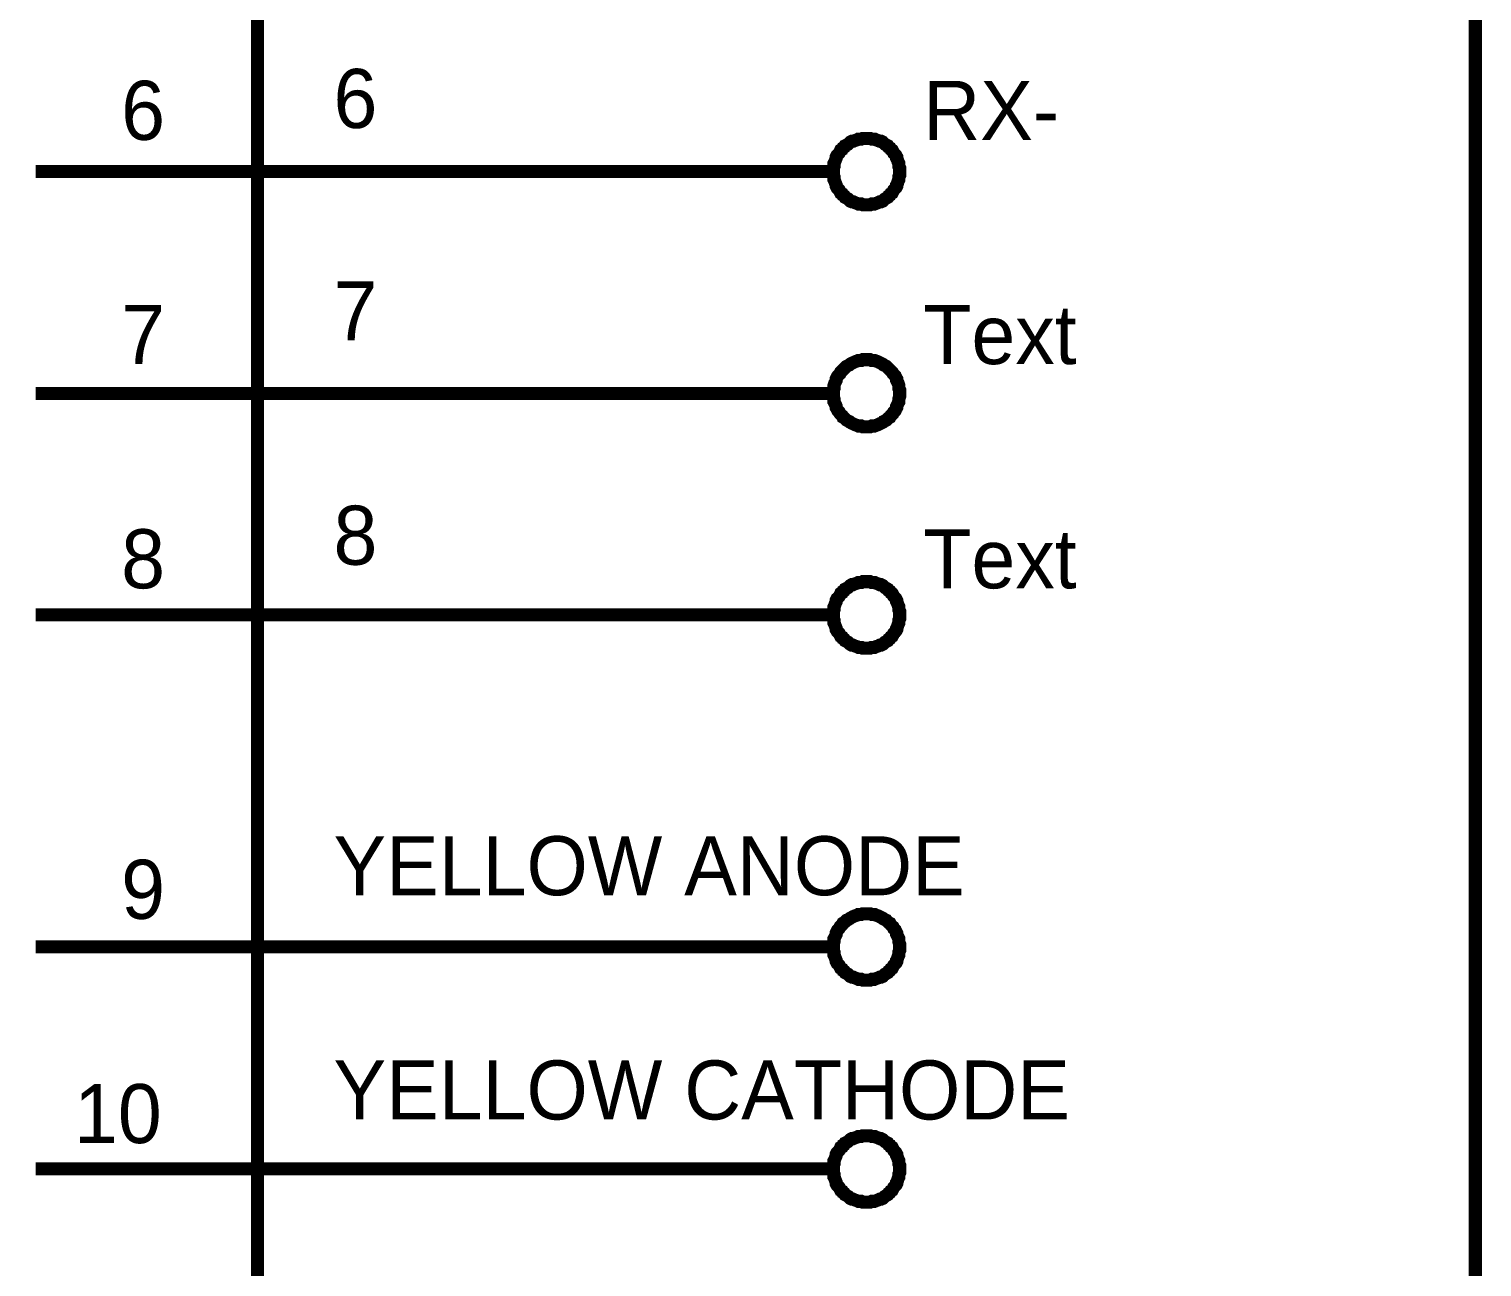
# Model space of a CAD drawing. Header units: inches. Extents: x 0 to 9.5, y -0.01 to 7.51.
# Drawn here: x 7.393 to 8.705, y 4.011 to 5.128 of the extents above; entities that cross this region are included whole.
import ezdxf

# ---------------------------------------------------------------- set-up
doc = ezdxf.new("R2010")
doc.units = ezdxf.units.IN
doc.header["$MEASUREMENT"] = 0
doc.layers.add('Sheet', color=255, linetype='Continuous')

msp = doc.modelspace()

# ---------------------------------------------------------------- linework, layer by layer
at = {"layer": 'Sheet'}
for points in [[(7.5996, 6.1996, 0.0118, 0.0118, 0), (8.6992, 6.1996, 0.0118, 0.0118, 0), (8.6992, 2.8997, 0.0118, 0.0118, 0), (7.5996, 2.8997, 0.0118, 0.0118, 0), (7.5996, 6.1996, 0.0118, 0.0118, 0)], [(7.5996, 6.1996, 0.0039, 0.0039, 0), (7.5996, 2.8997, 0.0039, 0.0039, 0), (8.6992, 2.8997, 0.0039, 0.0039, 0), (8.6992, 6.1996, 0.0039, 0.0039, 0), (7.5996, 6.1996, 0.0039, 0.0039, 0), (7.5996, 6.1996, 0.0039, 0.0039, 0)]]:
    msp.add_lwpolyline(points, format="xyseb", close=True, dxfattribs=at)
for points in [[(8.1195, 4.9998, 0.0118, 0.0118, 0), (8.1195, 5.0011, 0.0118, 0.0118, 0), (8.1195, 5.0031, 0.0118, 0.0118, 0), (8.1201, 5.0044, 0.0118, 0.0118, 0), (8.1201, 5.0058, 0.0118, 0.0118, 0), (8.1201, 5.0071, 0.0118, 0.0118, 0), (8.1208, 5.0084, 0.0118, 0.0118, 0), (8.1215, 5.0104, 0.0118, 0.0118, 0), (8.1221, 5.0118, 0.0118, 0.0118, 0), (8.1221, 5.0131, 0.0118, 0.0118, 0), (8.1228, 5.0144, 0.0118, 0.0118, 0), (8.1235, 5.0151, 0.0118, 0.0118, 0), (8.1248, 5.0164, 0.0118, 0.0118, 0), (8.1255, 5.0178, 0.0118, 0.0118, 0), (8.1261, 5.0191, 0.0118, 0.0118, 0), (8.1275, 5.0198, 0.0118, 0.0118, 0), (8.1281, 5.0211, 0.0118, 0.0118, 0), (8.1294, 5.0218, 0.0118, 0.0118, 0), (8.1301, 5.0231, 0.0118, 0.0118, 0), (8.1314, 5.0237, 0.0118, 0.0118, 0), (8.1328, 5.0244, 0.0118, 0.0118, 0), (8.1341, 5.0257, 0.0118, 0.0118, 0), (8.1348, 5.0264, 0.0118, 0.0118, 0), (8.1361, 5.0271, 0.0118, 0.0118, 0), (8.1374, 5.0271, 0.0118, 0.0118, 0), (8.1388, 5.0277, 0.0118, 0.0118, 0), (8.1408, 5.0284, 0.0118, 0.0118, 0), (8.1421, 5.0291, 0.0118, 0.0118, 0), (8.1434, 5.0291, 0.0118, 0.0118, 0), (8.1448, 5.0291, 0.0118, 0.0118, 0), (8.1461, 5.0297, 0.0118, 0.0118, 0), (8.1481, 5.0297, 0.0118, 0.0118, 0), (8.1494, 5.0297, 0.0118, 0.0118, 0)], [(8.1494, 5.0297, 0.0118, 0.0118, 0), (8.1494, 5.0297, 0.0118, 0.0118, 0)], [(8.1494, 5.0297, 0.0118, 0.0118, 0), (8.1507, 5.0297, 0.0118, 0.0118, 0), (8.1527, 5.0297, 0.0118, 0.0118, 0), (8.1541, 5.0291, 0.0118, 0.0118, 0), (8.1554, 5.0291, 0.0118, 0.0118, 0), (8.1567, 5.0291, 0.0118, 0.0118, 0), (8.1581, 5.0284, 0.0118, 0.0118, 0), (8.1601, 5.0277, 0.0118, 0.0118, 0), (8.1614, 5.0271, 0.0118, 0.0118, 0), (8.1627, 5.0271, 0.0118, 0.0118, 0), (8.1641, 5.0264, 0.0118, 0.0118, 0), (8.1647, 5.0257, 0.0118, 0.0118, 0), (8.1661, 5.0244, 0.0118, 0.0118, 0), (8.1674, 5.0237, 0.0118, 0.0118, 0), (8.1687, 5.0231, 0.0118, 0.0118, 0), (8.1694, 5.0218, 0.0118, 0.0118, 0), (8.1707, 5.0211, 0.0118, 0.0118, 0), (8.1714, 5.0198, 0.0118, 0.0118, 0), (8.1727, 5.0191, 0.0118, 0.0118, 0), (8.1734, 5.0178, 0.0118, 0.0118, 0), (8.174, 5.0164, 0.0118, 0.0118, 0), (8.1754, 5.0151, 0.0118, 0.0118, 0), (8.176, 5.0144, 0.0118, 0.0118, 0), (8.1767, 5.0131, 0.0118, 0.0118, 0), (8.1767, 5.0118, 0.0118, 0.0118, 0), (8.1774, 5.0104, 0.0118, 0.0118, 0), (8.178, 5.0084, 0.0118, 0.0118, 0), (8.1787, 5.0071, 0.0118, 0.0118, 0), (8.1787, 5.0058, 0.0118, 0.0118, 0), (8.1787, 5.0044, 0.0118, 0.0118, 0), (8.1794, 5.0031, 0.0118, 0.0118, 0), (8.1794, 5.0011, 0.0118, 0.0118, 0), (8.1794, 4.9998, 0.0118, 0.0118, 0)], [(7.5996, 4.9998, 0.0118, 0.0118, 0), (7.3992, 4.9998, 0.0118, 0.0118, 0)], [(8.1195, 4.9998, 0.0118, 0.0118, 0), (7.5996, 4.9998, 0.0118, 0.0118, 0)], [(8.1494, 4.9698, 0.0118, 0.0118, 0), (8.1481, 4.9698, 0.0118, 0.0118, 0), (8.1461, 4.9698, 0.0118, 0.0118, 0), (8.1448, 4.9705, 0.0118, 0.0118, 0), (8.1434, 4.9705, 0.0118, 0.0118, 0), (8.1421, 4.9705, 0.0118, 0.0118, 0), (8.1408, 4.9711, 0.0118, 0.0118, 0), (8.1388, 4.9718, 0.0118, 0.0118, 0), (8.1374, 4.9725, 0.0118, 0.0118, 0), (8.1361, 4.9725, 0.0118, 0.0118, 0), (8.1348, 4.9731, 0.0118, 0.0118, 0), (8.1341, 4.9738, 0.0118, 0.0118, 0), (8.1328, 4.9751, 0.0118, 0.0118, 0), (8.1314, 4.9758, 0.0118, 0.0118, 0), (8.1301, 4.9765, 0.0118, 0.0118, 0), (8.1294, 4.9778, 0.0118, 0.0118, 0), (8.1281, 4.9785, 0.0118, 0.0118, 0), (8.1275, 4.9798, 0.0118, 0.0118, 0), (8.1261, 4.9805, 0.0118, 0.0118, 0), (8.1255, 4.9818, 0.0118, 0.0118, 0), (8.1248, 4.9831, 0.0118, 0.0118, 0), (8.1235, 4.9845, 0.0118, 0.0118, 0), (8.1228, 4.9851, 0.0118, 0.0118, 0), (8.1221, 4.9865, 0.0118, 0.0118, 0), (8.1221, 4.9878, 0.0118, 0.0118, 0), (8.1215, 4.9891, 0.0118, 0.0118, 0), (8.1208, 4.9911, 0.0118, 0.0118, 0), (8.1201, 4.9925, 0.0118, 0.0118, 0), (8.1201, 4.9938, 0.0118, 0.0118, 0), (8.1201, 4.9951, 0.0118, 0.0118, 0), (8.1195, 4.9964, 0.0118, 0.0118, 0), (8.1195, 4.9984, 0.0118, 0.0118, 0), (8.1195, 4.9998, 0.0118, 0.0118, 0)], [(8.1195, 4.9998, 0.0118, 0.0118, 0), (8.1195, 4.9998, 0.0118, 0.0118, 0)], [(8.1794, 4.9998, 0.0118, 0.0118, 0), (8.1794, 4.9984, 0.0118, 0.0118, 0), (8.1794, 4.9964, 0.0118, 0.0118, 0), (8.1787, 4.9951, 0.0118, 0.0118, 0), (8.1787, 4.9938, 0.0118, 0.0118, 0), (8.1787, 4.9925, 0.0118, 0.0118, 0), (8.178, 4.9911, 0.0118, 0.0118, 0), (8.1774, 4.9891, 0.0118, 0.0118, 0), (8.1767, 4.9878, 0.0118, 0.0118, 0), (8.1767, 4.9865, 0.0118, 0.0118, 0), (8.176, 4.9851, 0.0118, 0.0118, 0), (8.1754, 4.9845, 0.0118, 0.0118, 0), (8.174, 4.9831, 0.0118, 0.0118, 0), (8.1734, 4.9818, 0.0118, 0.0118, 0), (8.1727, 4.9805, 0.0118, 0.0118, 0), (8.1714, 4.9798, 0.0118, 0.0118, 0), (8.1707, 4.9785, 0.0118, 0.0118, 0), (8.1694, 4.9778, 0.0118, 0.0118, 0), (8.1687, 4.9765, 0.0118, 0.0118, 0), (8.1674, 4.9758, 0.0118, 0.0118, 0), (8.1661, 4.9751, 0.0118, 0.0118, 0), (8.1647, 4.9738, 0.0118, 0.0118, 0), (8.1641, 4.9731, 0.0118, 0.0118, 0), (8.1627, 4.9725, 0.0118, 0.0118, 0), (8.1614, 4.9725, 0.0118, 0.0118, 0), (8.1601, 4.9718, 0.0118, 0.0118, 0), (8.1581, 4.9711, 0.0118, 0.0118, 0), (8.1567, 4.9705, 0.0118, 0.0118, 0), (8.1554, 4.9705, 0.0118, 0.0118, 0), (8.1541, 4.9705, 0.0118, 0.0118, 0), (8.1527, 4.9698, 0.0118, 0.0118, 0), (8.1507, 4.9698, 0.0118, 0.0118, 0), (8.1494, 4.9698, 0.0118, 0.0118, 0)], [(8.1794, 4.9998, 0.0118, 0.0118, 0), (8.1794, 4.9998, 0.0118, 0.0118, 0), (8.1794, 4.9998, 0.0118, 0.0118, 0), (8.1794, 4.9998, 0.0118, 0.0118, 0), (8.1794, 4.9998, 0.0118, 0.0118, 0), (8.1794, 4.9998, 0.0118, 0.0118, 0), (8.1794, 4.9998, 0.0118, 0.0118, 0), (8.1794, 4.9998, 0.0118, 0.0118, 0), (8.1794, 4.9998, 0.0118, 0.0118, 0), (8.1794, 4.9998, 0.0118, 0.0118, 0), (8.1794, 4.9998, 0.0118, 0.0118, 0), (8.1794, 4.9998, 0.0118, 0.0118, 0), (8.1794, 4.9998, 0.0118, 0.0118, 0), (8.1794, 4.9998, 0.0118, 0.0118, 0), (8.1794, 4.9998, 0.0118, 0.0118, 0), (8.1794, 4.9998, 0.0118, 0.0118, 0), (8.1794, 4.9998, 0.0118, 0.0118, 0), (8.1794, 4.9998, 0.0118, 0.0118, 0), (8.1794, 4.9998, 0.0118, 0.0118, 0), (8.1794, 4.9998, 0.0118, 0.0118, 0), (8.1794, 4.9998, 0.0118, 0.0118, 0), (8.1794, 4.9998, 0.0118, 0.0118, 0), (8.1794, 4.9998, 0.0118, 0.0118, 0), (8.1794, 4.9998, 0.0118, 0.0118, 0), (8.1794, 4.9998, 0.0118, 0.0118, 0), (8.1794, 4.9998, 0.0118, 0.0118, 0), (8.1794, 4.9998, 0.0118, 0.0118, 0), (8.1794, 4.9998, 0.0118, 0.0118, 0), (8.1794, 4.9998, 0.0118, 0.0118, 0), (8.1794, 4.9998, 0.0118, 0.0118, 0), (8.1794, 4.9998, 0.0118, 0.0118, 0), (8.1794, 4.9998, 0.0118, 0.0118, 0), (8.1794, 4.9998, 0.0118, 0.0118, 0)], [(8.1794, 4.9998, 0.0118, 0.0118, 0), (8.1794, 4.9998, 0.0118, 0.0118, 0)], [(8.1195, 4.7994, 0.0118, 0.0118, 0), (8.1195, 4.8007, 0.0118, 0.0118, 0), (8.1195, 4.8027, 0.0118, 0.0118, 0), (8.1201, 4.804, 0.0118, 0.0118, 0), (8.1201, 4.8054, 0.0118, 0.0118, 0), (8.1201, 4.8067, 0.0118, 0.0118, 0), (8.1208, 4.8087, 0.0118, 0.0118, 0), (8.1215, 4.81, 0.0118, 0.0118, 0), (8.1221, 4.8113, 0.0118, 0.0118, 0), (8.1221, 4.8127, 0.0118, 0.0118, 0), (8.1228, 4.814, 0.0118, 0.0118, 0), (8.1235, 4.8153, 0.0118, 0.0118, 0), (8.1248, 4.8167, 0.0118, 0.0118, 0), (8.1255, 4.8173, 0.0118, 0.0118, 0), (8.1261, 4.8187, 0.0118, 0.0118, 0), (8.1275, 4.82, 0.0118, 0.0118, 0), (8.1281, 4.8207, 0.0118, 0.0118, 0), (8.1294, 4.822, 0.0118, 0.0118, 0), (8.1301, 4.8227, 0.0118, 0.0118, 0), (8.1314, 4.824, 0.0118, 0.0118, 0), (8.1328, 4.8247, 0.0118, 0.0118, 0), (8.1341, 4.8253, 0.0118, 0.0118, 0), (8.1348, 4.826, 0.0118, 0.0118, 0), (8.1361, 4.8267, 0.0118, 0.0118, 0), (8.1374, 4.8273, 0.0118, 0.0118, 0), (8.1388, 4.828, 0.0118, 0.0118, 0), (8.1408, 4.8287, 0.0118, 0.0118, 0), (8.1421, 4.8293, 0.0118, 0.0118, 0), (8.1434, 4.8293, 0.0118, 0.0118, 0), (8.1448, 4.8293, 0.0118, 0.0118, 0), (8.1461, 4.83, 0.0118, 0.0118, 0), (8.1481, 4.83, 0.0118, 0.0118, 0), (8.1494, 4.83, 0.0118, 0.0118, 0)], [(8.1494, 4.83, 0.0118, 0.0118, 0), (8.1494, 4.83, 0.0118, 0.0118, 0)], [(8.1494, 4.83, 0.0118, 0.0118, 0), (8.1507, 4.83, 0.0118, 0.0118, 0), (8.1527, 4.83, 0.0118, 0.0118, 0), (8.1541, 4.8293, 0.0118, 0.0118, 0), (8.1554, 4.8293, 0.0118, 0.0118, 0), (8.1567, 4.8293, 0.0118, 0.0118, 0), (8.1581, 4.8287, 0.0118, 0.0118, 0), (8.1601, 4.828, 0.0118, 0.0118, 0), (8.1614, 4.8273, 0.0118, 0.0118, 0), (8.1627, 4.8267, 0.0118, 0.0118, 0), (8.1641, 4.826, 0.0118, 0.0118, 0), (8.1647, 4.8253, 0.0118, 0.0118, 0), (8.1661, 4.8247, 0.0118, 0.0118, 0), (8.1674, 4.824, 0.0118, 0.0118, 0), (8.1687, 4.8227, 0.0118, 0.0118, 0), (8.1694, 4.822, 0.0118, 0.0118, 0), (8.1707, 4.8207, 0.0118, 0.0118, 0), (8.1714, 4.82, 0.0118, 0.0118, 0), (8.1727, 4.8187, 0.0118, 0.0118, 0), (8.1734, 4.8173, 0.0118, 0.0118, 0), (8.174, 4.8167, 0.0118, 0.0118, 0), (8.1754, 4.8153, 0.0118, 0.0118, 0), (8.176, 4.814, 0.0118, 0.0118, 0), (8.1767, 4.8127, 0.0118, 0.0118, 0), (8.1767, 4.8113, 0.0118, 0.0118, 0), (8.1774, 4.81, 0.0118, 0.0118, 0), (8.178, 4.8087, 0.0118, 0.0118, 0), (8.1787, 4.8067, 0.0118, 0.0118, 0), (8.1787, 4.8054, 0.0118, 0.0118, 0), (8.1787, 4.804, 0.0118, 0.0118, 0), (8.1794, 4.8027, 0.0118, 0.0118, 0), (8.1794, 4.8007, 0.0118, 0.0118, 0), (8.1794, 4.7994, 0.0118, 0.0118, 0)], [(7.5996, 4.7994, 0.0118, 0.0118, 0), (7.3992, 4.7994, 0.0118, 0.0118, 0)], [(8.1195, 4.7994, 0.0118, 0.0118, 0), (7.5996, 4.7994, 0.0118, 0.0118, 0)], [(8.1494, 4.7694, 0.0118, 0.0118, 0), (8.1481, 4.7694, 0.0118, 0.0118, 0), (8.1461, 4.7694, 0.0118, 0.0118, 0), (8.1448, 4.7701, 0.0118, 0.0118, 0), (8.1434, 4.7701, 0.0118, 0.0118, 0), (8.1421, 4.7701, 0.0118, 0.0118, 0), (8.1408, 4.7707, 0.0118, 0.0118, 0), (8.1388, 4.7714, 0.0118, 0.0118, 0), (8.1374, 4.7721, 0.0118, 0.0118, 0), (8.1361, 4.7727, 0.0118, 0.0118, 0), (8.1348, 4.7734, 0.0118, 0.0118, 0), (8.1341, 4.7741, 0.0118, 0.0118, 0), (8.1328, 4.7747, 0.0118, 0.0118, 0), (8.1314, 4.7754, 0.0118, 0.0118, 0), (8.1301, 4.7767, 0.0118, 0.0118, 0), (8.1294, 4.7774, 0.0118, 0.0118, 0), (8.1281, 4.7781, 0.0118, 0.0118, 0), (8.1275, 4.7794, 0.0118, 0.0118, 0), (8.1261, 4.7807, 0.0118, 0.0118, 0), (8.1255, 4.7814, 0.0118, 0.0118, 0), (8.1248, 4.7827, 0.0118, 0.0118, 0), (8.1235, 4.784, 0.0118, 0.0118, 0), (8.1228, 4.7854, 0.0118, 0.0118, 0), (8.1221, 4.7867, 0.0118, 0.0118, 0), (8.1221, 4.788, 0.0118, 0.0118, 0), (8.1215, 4.7894, 0.0118, 0.0118, 0), (8.1208, 4.7907, 0.0118, 0.0118, 0), (8.1201, 4.792, 0.0118, 0.0118, 0), (8.1201, 4.7934, 0.0118, 0.0118, 0), (8.1201, 4.7947, 0.0118, 0.0118, 0), (8.1195, 4.7967, 0.0118, 0.0118, 0), (8.1195, 4.798, 0.0118, 0.0118, 0), (8.1195, 4.7994, 0.0118, 0.0118, 0)], [(8.1195, 4.7994, 0.0118, 0.0118, 0), (8.1195, 4.7994, 0.0118, 0.0118, 0)], [(8.1794, 4.7994, 0.0118, 0.0118, 0), (8.1794, 4.798, 0.0118, 0.0118, 0), (8.1794, 4.7967, 0.0118, 0.0118, 0), (8.1787, 4.7947, 0.0118, 0.0118, 0), (8.1787, 4.7934, 0.0118, 0.0118, 0), (8.1787, 4.792, 0.0118, 0.0118, 0), (8.178, 4.7907, 0.0118, 0.0118, 0), (8.1774, 4.7894, 0.0118, 0.0118, 0), (8.1767, 4.788, 0.0118, 0.0118, 0), (8.1767, 4.7867, 0.0118, 0.0118, 0), (8.176, 4.7854, 0.0118, 0.0118, 0), (8.1754, 4.784, 0.0118, 0.0118, 0), (8.174, 4.7827, 0.0118, 0.0118, 0), (8.1734, 4.7814, 0.0118, 0.0118, 0), (8.1727, 4.7807, 0.0118, 0.0118, 0), (8.1714, 4.7794, 0.0118, 0.0118, 0), (8.1707, 4.7781, 0.0118, 0.0118, 0), (8.1694, 4.7774, 0.0118, 0.0118, 0), (8.1687, 4.7767, 0.0118, 0.0118, 0), (8.1674, 4.7754, 0.0118, 0.0118, 0), (8.1661, 4.7747, 0.0118, 0.0118, 0), (8.1647, 4.7741, 0.0118, 0.0118, 0), (8.1641, 4.7734, 0.0118, 0.0118, 0), (8.1627, 4.7727, 0.0118, 0.0118, 0), (8.1614, 4.7721, 0.0118, 0.0118, 0), (8.1601, 4.7714, 0.0118, 0.0118, 0), (8.1581, 4.7707, 0.0118, 0.0118, 0), (8.1567, 4.7701, 0.0118, 0.0118, 0), (8.1554, 4.7701, 0.0118, 0.0118, 0), (8.1541, 4.7701, 0.0118, 0.0118, 0), (8.1527, 4.7694, 0.0118, 0.0118, 0), (8.1507, 4.7694, 0.0118, 0.0118, 0), (8.1494, 4.7694, 0.0118, 0.0118, 0)], [(8.1794, 4.7994, 0.0118, 0.0118, 0), (8.1794, 4.7994, 0.0118, 0.0118, 0), (8.1794, 4.7994, 0.0118, 0.0118, 0), (8.1794, 4.7994, 0.0118, 0.0118, 0), (8.1794, 4.7994, 0.0118, 0.0118, 0), (8.1794, 4.7994, 0.0118, 0.0118, 0), (8.1794, 4.7994, 0.0118, 0.0118, 0), (8.1794, 4.7994, 0.0118, 0.0118, 0), (8.1794, 4.7994, 0.0118, 0.0118, 0), (8.1794, 4.7994, 0.0118, 0.0118, 0), (8.1794, 4.7994, 0.0118, 0.0118, 0), (8.1794, 4.7994, 0.0118, 0.0118, 0), (8.1794, 4.7994, 0.0118, 0.0118, 0), (8.1794, 4.7994, 0.0118, 0.0118, 0), (8.1794, 4.7994, 0.0118, 0.0118, 0), (8.1794, 4.7994, 0.0118, 0.0118, 0), (8.1794, 4.7994, 0.0118, 0.0118, 0), (8.1794, 4.7994, 0.0118, 0.0118, 0), (8.1794, 4.7994, 0.0118, 0.0118, 0), (8.1794, 4.7994, 0.0118, 0.0118, 0), (8.1794, 4.7994, 0.0118, 0.0118, 0), (8.1794, 4.7994, 0.0118, 0.0118, 0), (8.1794, 4.7994, 0.0118, 0.0118, 0), (8.1794, 4.7994, 0.0118, 0.0118, 0), (8.1794, 4.7994, 0.0118, 0.0118, 0), (8.1794, 4.7994, 0.0118, 0.0118, 0), (8.1794, 4.7994, 0.0118, 0.0118, 0), (8.1794, 4.7994, 0.0118, 0.0118, 0), (8.1794, 4.7994, 0.0118, 0.0118, 0), (8.1794, 4.7994, 0.0118, 0.0118, 0), (8.1794, 4.7994, 0.0118, 0.0118, 0), (8.1794, 4.7994, 0.0118, 0.0118, 0), (8.1794, 4.7994, 0.0118, 0.0118, 0)], [(8.1794, 4.7994, 0.0118, 0.0118, 0), (8.1794, 4.7994, 0.0118, 0.0118, 0)], [(8.1195, 4.5996, 0.0118, 0.0118, 0), (8.1195, 4.6009, 0.0118, 0.0118, 0), (8.1195, 4.6029, 0.0118, 0.0118, 0), (8.1201, 4.6043, 0.0118, 0.0118, 0), (8.1201, 4.6056, 0.0118, 0.0118, 0), (8.1201, 4.6069, 0.0118, 0.0118, 0), (8.1208, 4.6083, 0.0118, 0.0118, 0), (8.1215, 4.6103, 0.0118, 0.0118, 0), (8.1221, 4.6116, 0.0118, 0.0118, 0), (8.1221, 4.6129, 0.0118, 0.0118, 0), (8.1228, 4.6143, 0.0118, 0.0118, 0), (8.1235, 4.6149, 0.0118, 0.0118, 0), (8.1248, 4.6163, 0.0118, 0.0118, 0), (8.1255, 4.6176, 0.0118, 0.0118, 0), (8.1261, 4.6189, 0.0118, 0.0118, 0), (8.1275, 4.6196, 0.0118, 0.0118, 0), (8.1281, 4.6209, 0.0118, 0.0118, 0), (8.1294, 4.6216, 0.0118, 0.0118, 0), (8.1301, 4.6229, 0.0118, 0.0118, 0), (8.1314, 4.6236, 0.0118, 0.0118, 0), (8.1328, 4.6242, 0.0118, 0.0118, 0), (8.1341, 4.6256, 0.0118, 0.0118, 0), (8.1348, 4.6262, 0.0118, 0.0118, 0), (8.1361, 4.6269, 0.0118, 0.0118, 0), (8.1374, 4.6269, 0.0118, 0.0118, 0), (8.1388, 4.6276, 0.0118, 0.0118, 0), (8.1408, 4.6282, 0.0118, 0.0118, 0), (8.1421, 4.6289, 0.0118, 0.0118, 0), (8.1434, 4.6289, 0.0118, 0.0118, 0), (8.1448, 4.6289, 0.0118, 0.0118, 0), (8.1461, 4.6296, 0.0118, 0.0118, 0), (8.1481, 4.6296, 0.0118, 0.0118, 0), (8.1494, 4.6296, 0.0118, 0.0118, 0)], [(8.1494, 4.6296, 0.0118, 0.0118, 0), (8.1494, 4.6296, 0.0118, 0.0118, 0)], [(8.1494, 4.6296, 0.0118, 0.0118, 0), (8.1507, 4.6296, 0.0118, 0.0118, 0), (8.1527, 4.6296, 0.0118, 0.0118, 0), (8.1541, 4.6289, 0.0118, 0.0118, 0), (8.1554, 4.6289, 0.0118, 0.0118, 0), (8.1567, 4.6289, 0.0118, 0.0118, 0), (8.1581, 4.6282, 0.0118, 0.0118, 0), (8.1601, 4.6276, 0.0118, 0.0118, 0), (8.1614, 4.6269, 0.0118, 0.0118, 0), (8.1627, 4.6269, 0.0118, 0.0118, 0), (8.1641, 4.6262, 0.0118, 0.0118, 0), (8.1647, 4.6256, 0.0118, 0.0118, 0), (8.1661, 4.6242, 0.0118, 0.0118, 0), (8.1674, 4.6236, 0.0118, 0.0118, 0), (8.1687, 4.6229, 0.0118, 0.0118, 0), (8.1694, 4.6216, 0.0118, 0.0118, 0), (8.1707, 4.6209, 0.0118, 0.0118, 0), (8.1714, 4.6196, 0.0118, 0.0118, 0), (8.1727, 4.6189, 0.0118, 0.0118, 0), (8.1734, 4.6176, 0.0118, 0.0118, 0), (8.174, 4.6163, 0.0118, 0.0118, 0), (8.1754, 4.6149, 0.0118, 0.0118, 0), (8.176, 4.6143, 0.0118, 0.0118, 0), (8.1767, 4.6129, 0.0118, 0.0118, 0), (8.1767, 4.6116, 0.0118, 0.0118, 0), (8.1774, 4.6103, 0.0118, 0.0118, 0), (8.178, 4.6083, 0.0118, 0.0118, 0), (8.1787, 4.6069, 0.0118, 0.0118, 0), (8.1787, 4.6056, 0.0118, 0.0118, 0), (8.1787, 4.6043, 0.0118, 0.0118, 0), (8.1794, 4.6029, 0.0118, 0.0118, 0), (8.1794, 4.6009, 0.0118, 0.0118, 0), (8.1794, 4.5996, 0.0118, 0.0118, 0)], [(7.5996, 4.5996, 0.0118, 0.0118, 0), (7.3992, 4.5996, 0.0118, 0.0118, 0)], [(8.1195, 4.5996, 0.0118, 0.0118, 0), (7.5996, 4.5996, 0.0118, 0.0118, 0)], [(8.1494, 4.5696, 0.0118, 0.0118, 0), (8.1481, 4.5696, 0.0118, 0.0118, 0), (8.1461, 4.5696, 0.0118, 0.0118, 0), (8.1448, 4.5703, 0.0118, 0.0118, 0), (8.1434, 4.5703, 0.0118, 0.0118, 0), (8.1421, 4.5703, 0.0118, 0.0118, 0), (8.1408, 4.571, 0.0118, 0.0118, 0), (8.1388, 4.5716, 0.0118, 0.0118, 0), (8.1374, 4.5723, 0.0118, 0.0118, 0), (8.1361, 4.5723, 0.0118, 0.0118, 0), (8.1348, 4.573, 0.0118, 0.0118, 0), (8.1341, 4.5736, 0.0118, 0.0118, 0), (8.1328, 4.575, 0.0118, 0.0118, 0), (8.1314, 4.5756, 0.0118, 0.0118, 0), (8.1301, 4.5763, 0.0118, 0.0118, 0), (8.1294, 4.5776, 0.0118, 0.0118, 0), (8.1281, 4.5783, 0.0118, 0.0118, 0), (8.1275, 4.5796, 0.0118, 0.0118, 0), (8.1261, 4.5803, 0.0118, 0.0118, 0), (8.1255, 4.5816, 0.0118, 0.0118, 0), (8.1248, 4.583, 0.0118, 0.0118, 0), (8.1235, 4.5843, 0.0118, 0.0118, 0), (8.1228, 4.585, 0.0118, 0.0118, 0), (8.1221, 4.5863, 0.0118, 0.0118, 0), (8.1221, 4.5876, 0.0118, 0.0118, 0), (8.1215, 4.589, 0.0118, 0.0118, 0), (8.1208, 4.591, 0.0118, 0.0118, 0), (8.1201, 4.5923, 0.0118, 0.0118, 0), (8.1201, 4.5936, 0.0118, 0.0118, 0), (8.1201, 4.5949, 0.0118, 0.0118, 0), (8.1195, 4.5963, 0.0118, 0.0118, 0), (8.1195, 4.5983, 0.0118, 0.0118, 0), (8.1195, 4.5996, 0.0118, 0.0118, 0)], [(8.1195, 4.5996, 0.0118, 0.0118, 0), (8.1195, 4.5996, 0.0118, 0.0118, 0)], [(8.1794, 4.5996, 0.0118, 0.0118, 0), (8.1794, 4.5983, 0.0118, 0.0118, 0), (8.1794, 4.5963, 0.0118, 0.0118, 0), (8.1787, 4.5949, 0.0118, 0.0118, 0), (8.1787, 4.5936, 0.0118, 0.0118, 0), (8.1787, 4.5923, 0.0118, 0.0118, 0), (8.178, 4.591, 0.0118, 0.0118, 0), (8.1774, 4.589, 0.0118, 0.0118, 0), (8.1767, 4.5876, 0.0118, 0.0118, 0), (8.1767, 4.5863, 0.0118, 0.0118, 0), (8.176, 4.585, 0.0118, 0.0118, 0), (8.1754, 4.5843, 0.0118, 0.0118, 0), (8.174, 4.583, 0.0118, 0.0118, 0), (8.1734, 4.5816, 0.0118, 0.0118, 0), (8.1727, 4.5803, 0.0118, 0.0118, 0), (8.1714, 4.5796, 0.0118, 0.0118, 0), (8.1707, 4.5783, 0.0118, 0.0118, 0), (8.1694, 4.5776, 0.0118, 0.0118, 0), (8.1687, 4.5763, 0.0118, 0.0118, 0), (8.1674, 4.5756, 0.0118, 0.0118, 0), (8.1661, 4.575, 0.0118, 0.0118, 0), (8.1647, 4.5736, 0.0118, 0.0118, 0), (8.1641, 4.573, 0.0118, 0.0118, 0), (8.1627, 4.5723, 0.0118, 0.0118, 0), (8.1614, 4.5723, 0.0118, 0.0118, 0), (8.1601, 4.5716, 0.0118, 0.0118, 0), (8.1581, 4.571, 0.0118, 0.0118, 0), (8.1567, 4.5703, 0.0118, 0.0118, 0), (8.1554, 4.5703, 0.0118, 0.0118, 0), (8.1541, 4.5703, 0.0118, 0.0118, 0), (8.1527, 4.5696, 0.0118, 0.0118, 0), (8.1507, 4.5696, 0.0118, 0.0118, 0), (8.1494, 4.5696, 0.0118, 0.0118, 0)], [(8.1794, 4.5996, 0.0118, 0.0118, 0), (8.1794, 4.5996, 0.0118, 0.0118, 0), (8.1794, 4.5996, 0.0118, 0.0118, 0), (8.1794, 4.5996, 0.0118, 0.0118, 0), (8.1794, 4.5996, 0.0118, 0.0118, 0), (8.1794, 4.5996, 0.0118, 0.0118, 0), (8.1794, 4.5996, 0.0118, 0.0118, 0), (8.1794, 4.5996, 0.0118, 0.0118, 0), (8.1794, 4.5996, 0.0118, 0.0118, 0), (8.1794, 4.5996, 0.0118, 0.0118, 0), (8.1794, 4.5996, 0.0118, 0.0118, 0), (8.1794, 4.5996, 0.0118, 0.0118, 0), (8.1794, 4.5996, 0.0118, 0.0118, 0), (8.1794, 4.5996, 0.0118, 0.0118, 0), (8.1794, 4.5996, 0.0118, 0.0118, 0), (8.1794, 4.5996, 0.0118, 0.0118, 0), (8.1794, 4.5996, 0.0118, 0.0118, 0), (8.1794, 4.5996, 0.0118, 0.0118, 0), (8.1794, 4.5996, 0.0118, 0.0118, 0), (8.1794, 4.5996, 0.0118, 0.0118, 0), (8.1794, 4.5996, 0.0118, 0.0118, 0), (8.1794, 4.5996, 0.0118, 0.0118, 0), (8.1794, 4.5996, 0.0118, 0.0118, 0), (8.1794, 4.5996, 0.0118, 0.0118, 0), (8.1794, 4.5996, 0.0118, 0.0118, 0), (8.1794, 4.5996, 0.0118, 0.0118, 0), (8.1794, 4.5996, 0.0118, 0.0118, 0), (8.1794, 4.5996, 0.0118, 0.0118, 0), (8.1794, 4.5996, 0.0118, 0.0118, 0), (8.1794, 4.5996, 0.0118, 0.0118, 0), (8.1794, 4.5996, 0.0118, 0.0118, 0), (8.1794, 4.5996, 0.0118, 0.0118, 0), (8.1794, 4.5996, 0.0118, 0.0118, 0)], [(8.1794, 4.5996, 0.0118, 0.0118, 0), (8.1794, 4.5996, 0.0118, 0.0118, 0)], [(8.1195, 4.3, 0.0118, 0.0118, 0), (8.1195, 4.3013, 0.0118, 0.0118, 0), (8.1195, 4.3026, 0.0118, 0.0118, 0), (8.1201, 4.3046, 0.0118, 0.0118, 0), (8.1201, 4.306, 0.0118, 0.0118, 0), (8.1201, 4.3073, 0.0118, 0.0118, 0), (8.1208, 4.3086, 0.0118, 0.0118, 0), (8.1215, 4.31, 0.0118, 0.0118, 0), (8.1221, 4.3113, 0.0118, 0.0118, 0), (8.1221, 4.3126, 0.0118, 0.0118, 0), (8.1228, 4.314, 0.0118, 0.0118, 0), (8.1235, 4.3153, 0.0118, 0.0118, 0), (8.1248, 4.3166, 0.0118, 0.0118, 0), (8.1255, 4.318, 0.0118, 0.0118, 0), (8.1261, 4.3186, 0.0118, 0.0118, 0), (8.1275, 4.32, 0.0118, 0.0118, 0), (8.1281, 4.3213, 0.0118, 0.0118, 0), (8.1294, 4.322, 0.0118, 0.0118, 0), (8.1301, 4.3226, 0.0118, 0.0118, 0), (8.1314, 4.324, 0.0118, 0.0118, 0), (8.1328, 4.3246, 0.0118, 0.0118, 0), (8.1341, 4.3253, 0.0118, 0.0118, 0), (8.1348, 4.3259, 0.0118, 0.0118, 0), (8.1361, 4.3266, 0.0118, 0.0118, 0), (8.1374, 4.3273, 0.0118, 0.0118, 0), (8.1388, 4.3279, 0.0118, 0.0118, 0), (8.1408, 4.3286, 0.0118, 0.0118, 0), (8.1421, 4.3293, 0.0118, 0.0118, 0), (8.1434, 4.3293, 0.0118, 0.0118, 0), (8.1448, 4.3293, 0.0118, 0.0118, 0), (8.1461, 4.3299, 0.0118, 0.0118, 0), (8.1481, 4.3299, 0.0118, 0.0118, 0), (8.1494, 4.3299, 0.0118, 0.0118, 0)], [(8.1494, 4.3299, 0.0118, 0.0118, 0), (8.1494, 4.3299, 0.0118, 0.0118, 0)], [(8.1494, 4.3299, 0.0118, 0.0118, 0), (8.1507, 4.3299, 0.0118, 0.0118, 0), (8.1527, 4.3299, 0.0118, 0.0118, 0), (8.1541, 4.3293, 0.0118, 0.0118, 0), (8.1554, 4.3293, 0.0118, 0.0118, 0), (8.1567, 4.3293, 0.0118, 0.0118, 0), (8.1581, 4.3286, 0.0118, 0.0118, 0), (8.1601, 4.3279, 0.0118, 0.0118, 0), (8.1614, 4.3273, 0.0118, 0.0118, 0), (8.1627, 4.3266, 0.0118, 0.0118, 0), (8.1641, 4.3259, 0.0118, 0.0118, 0), (8.1647, 4.3253, 0.0118, 0.0118, 0), (8.1661, 4.3246, 0.0118, 0.0118, 0), (8.1674, 4.324, 0.0118, 0.0118, 0), (8.1687, 4.3226, 0.0118, 0.0118, 0), (8.1694, 4.322, 0.0118, 0.0118, 0), (8.1707, 4.3213, 0.0118, 0.0118, 0), (8.1714, 4.32, 0.0118, 0.0118, 0), (8.1727, 4.3186, 0.0118, 0.0118, 0), (8.1734, 4.318, 0.0118, 0.0118, 0), (8.174, 4.3166, 0.0118, 0.0118, 0), (8.1754, 4.3153, 0.0118, 0.0118, 0), (8.176, 4.314, 0.0118, 0.0118, 0), (8.1767, 4.3126, 0.0118, 0.0118, 0), (8.1767, 4.3113, 0.0118, 0.0118, 0), (8.1774, 4.31, 0.0118, 0.0118, 0), (8.178, 4.3086, 0.0118, 0.0118, 0), (8.1787, 4.3073, 0.0118, 0.0118, 0), (8.1787, 4.306, 0.0118, 0.0118, 0), (8.1787, 4.3046, 0.0118, 0.0118, 0), (8.1794, 4.3026, 0.0118, 0.0118, 0), (8.1794, 4.3013, 0.0118, 0.0118, 0), (8.1794, 4.3, 0.0118, 0.0118, 0)], [(7.5996, 4.3, 0.0118, 0.0118, 0), (7.3992, 4.3, 0.0118, 0.0118, 0)], [(8.1195, 4.3, 0.0118, 0.0118, 0), (7.5996, 4.3, 0.0118, 0.0118, 0)], [(8.1494, 4.27, 0.0118, 0.0118, 0), (8.1481, 4.27, 0.0118, 0.0118, 0), (8.1461, 4.27, 0.0118, 0.0118, 0), (8.1448, 4.2707, 0.0118, 0.0118, 0), (8.1434, 4.2707, 0.0118, 0.0118, 0), (8.1421, 4.2707, 0.0118, 0.0118, 0), (8.1408, 4.2714, 0.0118, 0.0118, 0), (8.1388, 4.272, 0.0118, 0.0118, 0), (8.1374, 4.2727, 0.0118, 0.0118, 0), (8.1361, 4.2727, 0.0118, 0.0118, 0), (8.1348, 4.2733, 0.0118, 0.0118, 0), (8.1341, 4.274, 0.0118, 0.0118, 0), (8.1328, 4.2753, 0.0118, 0.0118, 0), (8.1314, 4.276, 0.0118, 0.0118, 0), (8.1301, 4.2767, 0.0118, 0.0118, 0), (8.1294, 4.278, 0.0118, 0.0118, 0), (8.1281, 4.2787, 0.0118, 0.0118, 0), (8.1275, 4.28, 0.0118, 0.0118, 0), (8.1261, 4.2807, 0.0118, 0.0118, 0), (8.1255, 4.282, 0.0118, 0.0118, 0), (8.1248, 4.2833, 0.0118, 0.0118, 0), (8.1235, 4.2847, 0.0118, 0.0118, 0), (8.1228, 4.2853, 0.0118, 0.0118, 0), (8.1221, 4.2867, 0.0118, 0.0118, 0), (8.1221, 4.288, 0.0118, 0.0118, 0), (8.1215, 4.2893, 0.0118, 0.0118, 0), (8.1208, 4.2913, 0.0118, 0.0118, 0), (8.1201, 4.2927, 0.0118, 0.0118, 0), (8.1201, 4.294, 0.0118, 0.0118, 0), (8.1201, 4.2953, 0.0118, 0.0118, 0), (8.1195, 4.2967, 0.0118, 0.0118, 0), (8.1195, 4.2987, 0.0118, 0.0118, 0), (8.1195, 4.3, 0.0118, 0.0118, 0)], [(8.1195, 4.3, 0.0118, 0.0118, 0), (8.1195, 4.3, 0.0118, 0.0118, 0)], [(8.1794, 4.3, 0.0118, 0.0118, 0), (8.1794, 4.2987, 0.0118, 0.0118, 0), (8.1794, 4.2967, 0.0118, 0.0118, 0), (8.1787, 4.2953, 0.0118, 0.0118, 0), (8.1787, 4.294, 0.0118, 0.0118, 0), (8.1787, 4.2927, 0.0118, 0.0118, 0), (8.178, 4.2913, 0.0118, 0.0118, 0), (8.1774, 4.2893, 0.0118, 0.0118, 0), (8.1767, 4.288, 0.0118, 0.0118, 0), (8.1767, 4.2867, 0.0118, 0.0118, 0), (8.176, 4.2853, 0.0118, 0.0118, 0), (8.1754, 4.2847, 0.0118, 0.0118, 0), (8.174, 4.2833, 0.0118, 0.0118, 0), (8.1734, 4.282, 0.0118, 0.0118, 0), (8.1727, 4.2807, 0.0118, 0.0118, 0), (8.1714, 4.28, 0.0118, 0.0118, 0), (8.1707, 4.2787, 0.0118, 0.0118, 0), (8.1694, 4.278, 0.0118, 0.0118, 0), (8.1687, 4.2767, 0.0118, 0.0118, 0), (8.1674, 4.276, 0.0118, 0.0118, 0), (8.1661, 4.2753, 0.0118, 0.0118, 0), (8.1647, 4.274, 0.0118, 0.0118, 0), (8.1641, 4.2733, 0.0118, 0.0118, 0), (8.1627, 4.2727, 0.0118, 0.0118, 0), (8.1614, 4.2727, 0.0118, 0.0118, 0), (8.1601, 4.272, 0.0118, 0.0118, 0), (8.1581, 4.2714, 0.0118, 0.0118, 0), (8.1567, 4.2707, 0.0118, 0.0118, 0), (8.1554, 4.2707, 0.0118, 0.0118, 0), (8.1541, 4.2707, 0.0118, 0.0118, 0), (8.1527, 4.27, 0.0118, 0.0118, 0), (8.1507, 4.27, 0.0118, 0.0118, 0), (8.1494, 4.27, 0.0118, 0.0118, 0)], [(8.1794, 4.3, 0.0118, 0.0118, 0), (8.1794, 4.3, 0.0118, 0.0118, 0), (8.1794, 4.3, 0.0118, 0.0118, 0), (8.1794, 4.3, 0.0118, 0.0118, 0), (8.1794, 4.3, 0.0118, 0.0118, 0), (8.1794, 4.3, 0.0118, 0.0118, 0), (8.1794, 4.3, 0.0118, 0.0118, 0), (8.1794, 4.3, 0.0118, 0.0118, 0), (8.1794, 4.3, 0.0118, 0.0118, 0), (8.1794, 4.3, 0.0118, 0.0118, 0), (8.1794, 4.3, 0.0118, 0.0118, 0), (8.1794, 4.3, 0.0118, 0.0118, 0), (8.1794, 4.3, 0.0118, 0.0118, 0), (8.1794, 4.3, 0.0118, 0.0118, 0), (8.1794, 4.3, 0.0118, 0.0118, 0), (8.1794, 4.3, 0.0118, 0.0118, 0), (8.1794, 4.3, 0.0118, 0.0118, 0), (8.1794, 4.3, 0.0118, 0.0118, 0), (8.1794, 4.3, 0.0118, 0.0118, 0), (8.1794, 4.3, 0.0118, 0.0118, 0), (8.1794, 4.3, 0.0118, 0.0118, 0), (8.1794, 4.3, 0.0118, 0.0118, 0), (8.1794, 4.3, 0.0118, 0.0118, 0), (8.1794, 4.3, 0.0118, 0.0118, 0), (8.1794, 4.3, 0.0118, 0.0118, 0), (8.1794, 4.3, 0.0118, 0.0118, 0), (8.1794, 4.3, 0.0118, 0.0118, 0), (8.1794, 4.3, 0.0118, 0.0118, 0), (8.1794, 4.3, 0.0118, 0.0118, 0), (8.1794, 4.3, 0.0118, 0.0118, 0), (8.1794, 4.3, 0.0118, 0.0118, 0), (8.1794, 4.3, 0.0118, 0.0118, 0), (8.1794, 4.3, 0.0118, 0.0118, 0)], [(8.1794, 4.3, 0.0118, 0.0118, 0), (8.1794, 4.3, 0.0118, 0.0118, 0)], [(8.1195, 4.0996, 0.0118, 0.0118, 0), (8.1195, 4.1009, 0.0118, 0.0118, 0), (8.1195, 4.1029, 0.0118, 0.0118, 0), (8.1201, 4.1042, 0.0118, 0.0118, 0), (8.1201, 4.1056, 0.0118, 0.0118, 0), (8.1201, 4.1069, 0.0118, 0.0118, 0), (8.1208, 4.1082, 0.0118, 0.0118, 0), (8.1215, 4.1102, 0.0118, 0.0118, 0), (8.1221, 4.1116, 0.0118, 0.0118, 0), (8.1221, 4.1129, 0.0118, 0.0118, 0), (8.1228, 4.1142, 0.0118, 0.0118, 0), (8.1235, 4.1149, 0.0118, 0.0118, 0), (8.1248, 4.1162, 0.0118, 0.0118, 0), (8.1255, 4.1175, 0.0118, 0.0118, 0), (8.1261, 4.1189, 0.0118, 0.0118, 0), (8.1275, 4.1195, 0.0118, 0.0118, 0), (8.1281, 4.1209, 0.0118, 0.0118, 0), (8.1294, 4.1215, 0.0118, 0.0118, 0), (8.1301, 4.1229, 0.0118, 0.0118, 0), (8.1314, 4.1235, 0.0118, 0.0118, 0), (8.1328, 4.1242, 0.0118, 0.0118, 0), (8.1341, 4.1255, 0.0118, 0.0118, 0), (8.1348, 4.1262, 0.0118, 0.0118, 0), (8.1361, 4.1269, 0.0118, 0.0118, 0), (8.1374, 4.1269, 0.0118, 0.0118, 0), (8.1388, 4.1275, 0.0118, 0.0118, 0), (8.1408, 4.1282, 0.0118, 0.0118, 0), (8.1421, 4.1289, 0.0118, 0.0118, 0), (8.1434, 4.1289, 0.0118, 0.0118, 0), (8.1448, 4.1289, 0.0118, 0.0118, 0), (8.1461, 4.1295, 0.0118, 0.0118, 0), (8.1481, 4.1295, 0.0118, 0.0118, 0), (8.1494, 4.1295, 0.0118, 0.0118, 0)], [(8.1494, 4.1295, 0.0118, 0.0118, 0), (8.1494, 4.1295, 0.0118, 0.0118, 0)], [(8.1494, 4.1295, 0.0118, 0.0118, 0), (8.1507, 4.1295, 0.0118, 0.0118, 0), (8.1527, 4.1295, 0.0118, 0.0118, 0), (8.1541, 4.1289, 0.0118, 0.0118, 0), (8.1554, 4.1289, 0.0118, 0.0118, 0), (8.1567, 4.1289, 0.0118, 0.0118, 0), (8.1581, 4.1282, 0.0118, 0.0118, 0), (8.1601, 4.1275, 0.0118, 0.0118, 0), (8.1614, 4.1269, 0.0118, 0.0118, 0), (8.1627, 4.1269, 0.0118, 0.0118, 0), (8.1641, 4.1262, 0.0118, 0.0118, 0), (8.1647, 4.1255, 0.0118, 0.0118, 0), (8.1661, 4.1242, 0.0118, 0.0118, 0), (8.1674, 4.1235, 0.0118, 0.0118, 0), (8.1687, 4.1229, 0.0118, 0.0118, 0), (8.1694, 4.1215, 0.0118, 0.0118, 0), (8.1707, 4.1209, 0.0118, 0.0118, 0), (8.1714, 4.1195, 0.0118, 0.0118, 0), (8.1727, 4.1189, 0.0118, 0.0118, 0), (8.1734, 4.1175, 0.0118, 0.0118, 0), (8.174, 4.1162, 0.0118, 0.0118, 0), (8.1754, 4.1149, 0.0118, 0.0118, 0), (8.176, 4.1142, 0.0118, 0.0118, 0), (8.1767, 4.1129, 0.0118, 0.0118, 0), (8.1767, 4.1116, 0.0118, 0.0118, 0), (8.1774, 4.1102, 0.0118, 0.0118, 0), (8.178, 4.1082, 0.0118, 0.0118, 0), (8.1787, 4.1069, 0.0118, 0.0118, 0), (8.1787, 4.1056, 0.0118, 0.0118, 0), (8.1787, 4.1042, 0.0118, 0.0118, 0), (8.1794, 4.1029, 0.0118, 0.0118, 0), (8.1794, 4.1009, 0.0118, 0.0118, 0), (8.1794, 4.0996, 0.0118, 0.0118, 0)], [(7.5996, 4.0996, 0.0118, 0.0118, 0), (7.3992, 4.0996, 0.0118, 0.0118, 0)], [(8.1195, 4.0996, 0.0118, 0.0118, 0), (7.5996, 4.0996, 0.0118, 0.0118, 0)], [(8.1494, 4.0696, 0.0118, 0.0118, 0), (8.1481, 4.0696, 0.0118, 0.0118, 0), (8.1461, 4.0696, 0.0118, 0.0118, 0), (8.1448, 4.0703, 0.0118, 0.0118, 0), (8.1434, 4.0703, 0.0118, 0.0118, 0), (8.1421, 4.0703, 0.0118, 0.0118, 0), (8.1408, 4.0709, 0.0118, 0.0118, 0), (8.1388, 4.0716, 0.0118, 0.0118, 0), (8.1374, 4.0723, 0.0118, 0.0118, 0), (8.1361, 4.0723, 0.0118, 0.0118, 0), (8.1348, 4.0729, 0.0118, 0.0118, 0), (8.1341, 4.0736, 0.0118, 0.0118, 0), (8.1328, 4.0749, 0.0118, 0.0118, 0), (8.1314, 4.0756, 0.0118, 0.0118, 0), (8.1301, 4.0763, 0.0118, 0.0118, 0), (8.1294, 4.0776, 0.0118, 0.0118, 0), (8.1281, 4.0783, 0.0118, 0.0118, 0), (8.1275, 4.0796, 0.0118, 0.0118, 0), (8.1261, 4.0803, 0.0118, 0.0118, 0), (8.1255, 4.0816, 0.0118, 0.0118, 0), (8.1248, 4.0829, 0.0118, 0.0118, 0), (8.1235, 4.0843, 0.0118, 0.0118, 0), (8.1228, 4.0849, 0.0118, 0.0118, 0), (8.1221, 4.0862, 0.0118, 0.0118, 0), (8.1221, 4.0876, 0.0118, 0.0118, 0), (8.1215, 4.0889, 0.0118, 0.0118, 0), (8.1208, 4.0909, 0.0118, 0.0118, 0), (8.1201, 4.0922, 0.0118, 0.0118, 0), (8.1201, 4.0936, 0.0118, 0.0118, 0), (8.1201, 4.0949, 0.0118, 0.0118, 0), (8.1195, 4.0962, 0.0118, 0.0118, 0), (8.1195, 4.0982, 0.0118, 0.0118, 0), (8.1195, 4.0996, 0.0118, 0.0118, 0)], [(8.1195, 4.0996, 0.0118, 0.0118, 0), (8.1195, 4.0996, 0.0118, 0.0118, 0)], [(8.1794, 4.0996, 0.0118, 0.0118, 0), (8.1794, 4.0982, 0.0118, 0.0118, 0), (8.1794, 4.0962, 0.0118, 0.0118, 0), (8.1787, 4.0949, 0.0118, 0.0118, 0), (8.1787, 4.0936, 0.0118, 0.0118, 0), (8.1787, 4.0922, 0.0118, 0.0118, 0), (8.178, 4.0909, 0.0118, 0.0118, 0), (8.1774, 4.0889, 0.0118, 0.0118, 0), (8.1767, 4.0876, 0.0118, 0.0118, 0), (8.1767, 4.0862, 0.0118, 0.0118, 0), (8.176, 4.0849, 0.0118, 0.0118, 0), (8.1754, 4.0843, 0.0118, 0.0118, 0), (8.174, 4.0829, 0.0118, 0.0118, 0), (8.1734, 4.0816, 0.0118, 0.0118, 0), (8.1727, 4.0803, 0.0118, 0.0118, 0), (8.1714, 4.0796, 0.0118, 0.0118, 0), (8.1707, 4.0783, 0.0118, 0.0118, 0), (8.1694, 4.0776, 0.0118, 0.0118, 0), (8.1687, 4.0763, 0.0118, 0.0118, 0), (8.1674, 4.0756, 0.0118, 0.0118, 0), (8.1661, 4.0749, 0.0118, 0.0118, 0), (8.1647, 4.0736, 0.0118, 0.0118, 0), (8.1641, 4.0729, 0.0118, 0.0118, 0), (8.1627, 4.0723, 0.0118, 0.0118, 0), (8.1614, 4.0723, 0.0118, 0.0118, 0), (8.1601, 4.0716, 0.0118, 0.0118, 0), (8.1581, 4.0709, 0.0118, 0.0118, 0), (8.1567, 4.0703, 0.0118, 0.0118, 0), (8.1554, 4.0703, 0.0118, 0.0118, 0), (8.1541, 4.0703, 0.0118, 0.0118, 0), (8.1527, 4.0696, 0.0118, 0.0118, 0), (8.1507, 4.0696, 0.0118, 0.0118, 0), (8.1494, 4.0696, 0.0118, 0.0118, 0)], [(8.1794, 4.0996, 0.0118, 0.0118, 0), (8.1794, 4.0996, 0.0118, 0.0118, 0), (8.1794, 4.0996, 0.0118, 0.0118, 0), (8.1794, 4.0996, 0.0118, 0.0118, 0), (8.1794, 4.0996, 0.0118, 0.0118, 0), (8.1794, 4.0996, 0.0118, 0.0118, 0), (8.1794, 4.0996, 0.0118, 0.0118, 0), (8.1794, 4.0996, 0.0118, 0.0118, 0), (8.1794, 4.0996, 0.0118, 0.0118, 0), (8.1794, 4.0996, 0.0118, 0.0118, 0), (8.1794, 4.0996, 0.0118, 0.0118, 0), (8.1794, 4.0996, 0.0118, 0.0118, 0), (8.1794, 4.0996, 0.0118, 0.0118, 0), (8.1794, 4.0996, 0.0118, 0.0118, 0), (8.1794, 4.0996, 0.0118, 0.0118, 0), (8.1794, 4.0996, 0.0118, 0.0118, 0), (8.1794, 4.0996, 0.0118, 0.0118, 0), (8.1794, 4.0996, 0.0118, 0.0118, 0), (8.1794, 4.0996, 0.0118, 0.0118, 0), (8.1794, 4.0996, 0.0118, 0.0118, 0), (8.1794, 4.0996, 0.0118, 0.0118, 0), (8.1794, 4.0996, 0.0118, 0.0118, 0), (8.1794, 4.0996, 0.0118, 0.0118, 0), (8.1794, 4.0996, 0.0118, 0.0118, 0), (8.1794, 4.0996, 0.0118, 0.0118, 0), (8.1794, 4.0996, 0.0118, 0.0118, 0), (8.1794, 4.0996, 0.0118, 0.0118, 0), (8.1794, 4.0996, 0.0118, 0.0118, 0), (8.1794, 4.0996, 0.0118, 0.0118, 0), (8.1794, 4.0996, 0.0118, 0.0118, 0), (8.1794, 4.0996, 0.0118, 0.0118, 0), (8.1794, 4.0996, 0.0118, 0.0118, 0), (8.1794, 4.0996, 0.0118, 0.0118, 0)], [(8.1794, 4.0996, 0.0118, 0.0118, 0), (8.1794, 4.0996, 0.0118, 0.0118, 0)]]:
    msp.add_lwpolyline(points, format="xyseb", dxfattribs=at)

# ---------------------------------------------------------------- texts
for s, height, p in [('6', 0.0533, (7.6682, 5.0391)), ('6', 0.0533, (7.4765, 5.0284)), ('RX-', 0.05327, (8.2007, 5.0284)), ('7', 0.0533, (7.6682, 4.8473)), ('7', 0.0533, (7.4765, 4.826)), ('Text', 0.05327, (8.2007, 4.826)), ('8', 0.0533, (7.6682, 4.6449)), ('8', 0.0533, (7.4765, 4.6236)), ('Text', 0.05327, (8.2007, 4.6236)), ('YELLOW ANODE', 0.053267, (7.6682, 4.3466)), ('9', 0.0533, (7.4765, 4.3253)), ('YELLOW CATHODE', 0.053267, (7.6682, 4.1442)), ('10', 0.05327, (7.4339, 4.1229))]:
    msp.add_text(s, height=height, dxfattribs=at).set_placement(p)

doc.saveas('drawing.dxf')
